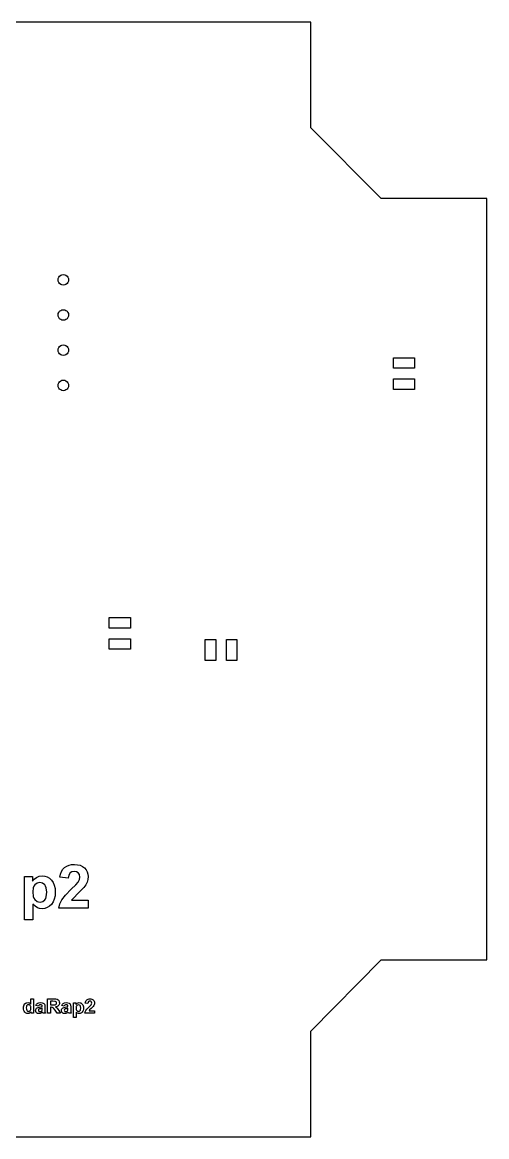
# Model space of a CAD drawing. Header units: metres. Extents: x 2067 to 2383, y -286 to 31.
# Drawn here: x 2251.3 to 2383.2, y -285.6 to 30.9 of the extents above; entities that cross this region are included whole.
import ezdxf

# ---------------------------------------------------------------- set-up
doc = ezdxf.new("R2010")
doc.units = ezdxf.units.M

msp = doc.modelspace()

# ---------------------------------------------------------------- linework, layer by layer
at = {"layer": 'COMPONENT0'}
for p, q in [((2253.75, -247.89, 0), (2253.75, -246.41, 0)), ((2253.75, -246.41, 0), (2254.54, -246.41, 0)), ((2254.54, -246.41, 0), (2254.54, -250.52, 0)), ((2258.51, -250.52, 0), (2258.51, -246.42, 0)), ((2258.51, -246.42, 0), (2260.26, -246.42, 0)), ((2260.26, -246.42, 0), (2260.83, -246.44, 0)), ((2260.83, -246.44, 0), (2261.22, -246.53, 0)), ((2261.22, -246.53, 0), (2261.49, -246.68, 0)), ((2261.49, -246.68, 0), (2261.7, -246.92, 0)), ((2269.32, -247.06, 0), (2269.45, -246.85, 0)), ((2269.45, -246.85, 0), (2269.61, -246.68, 0)), ((2269.61, -246.68, 0), (2269.81, -246.56, 0)), ((2269.81, -246.56, 0), (2270.03, -246.47, 0)), ((2270.03, -246.47, 0), (2270.27, -246.42, 0)), ((2270.27, -246.42, 0), (2270.54, -246.4, 0)), ((2270.54, -246.4, 0), (2270.83, -246.42, 0)), ((2270.83, -246.42, 0), (2271.08, -246.48, 0)), ((2271.08, -246.48, 0), (2271.3, -246.58, 0)), ((2271.3, -246.58, 0), (2271.49, -246.73, 0)), ((2271.49, -246.73, 0), (2271.65, -246.9, 0)), ((2251.63, -249.02, 0), (2251.65, -248.67, 0)), ((2251.65, -249.37, 0), (2251.63, -249.02, 0)), ((2251.65, -248.67, 0), (2251.72, -248.36, 0)), ((2251.72, -249.68, 0), (2251.65, -249.37, 0)), ((2251.72, -248.36, 0), (2251.83, -248.09, 0)), ((2251.84, -249.95, 0), (2251.72, -249.68, 0)), ((2251.83, -248.09, 0), (2251.99, -247.87, 0)), ((2252, -250.18, 0), (2251.84, -249.95, 0)), ((2251.99, -247.87, 0), (2252.18, -247.7, 0)), ((2252.18, -247.7, 0), (2252.39, -247.58, 0)), ((2252.39, -247.58, 0), (2252.63, -247.5, 0)), ((2252.48, -248.58, 0), (2252.43, -248.97, 0)), ((2252.43, -248.97, 0), (2252.47, -249.38, 0)), ((2252.47, -249.38, 0), (2252.57, -249.66, 0)), ((2252.54, -248.43, 0), (2252.48, -248.58, 0)), ((2252.62, -248.31, 0), (2252.54, -248.43, 0)), ((2252.57, -249.66, 0), (2252.67, -249.8, 0)), ((2252.84, -248.14, 0), (2252.62, -248.31, 0)), ((2252.63, -247.5, 0), (2252.89, -247.48, 0)), ((2252.67, -249.8, 0), (2252.79, -249.89, 0)), ((2252.79, -249.89, 0), (2252.94, -249.95, 0)), ((2253.09, -248.08, 0), (2252.84, -248.14, 0)), ((2252.89, -247.48, 0), (2253.13, -247.51, 0)), ((2252.94, -249.95, 0), (2253.1, -249.97, 0)), ((2253.36, -248.14, 0), (2253.09, -248.08, 0)), ((2253.1, -249.97, 0), (2253.35, -249.91, 0)), ((2253.13, -247.51, 0), (2253.35, -247.58, 0)), ((2253.35, -247.58, 0), (2253.56, -247.71, 0)), ((2253.35, -249.91, 0), (2253.56, -249.74, 0)), ((2253.57, -248.31, 0), (2253.36, -248.14, 0)), ((2253.56, -247.71, 0), (2253.75, -247.89, 0)), ((2253.56, -249.74, 0), (2253.64, -249.61, 0)), ((2253.65, -248.44, 0), (2253.57, -248.31, 0)), ((2253.64, -249.61, 0), (2253.7, -249.45, 0)), ((2253.71, -248.61, 0), (2253.65, -248.44, 0)), ((2253.7, -249.45, 0), (2253.75, -249.05, 0)), ((2253.75, -249.05, 0), (2253.71, -248.61, 0)), ((2255.11, -249.71, 0), (2255.14, -249.47, 0)), ((2255.12, -249.89, 0), (2255.11, -249.71, 0)), ((2255.17, -250.06, 0), (2255.12, -249.89, 0)), ((2255.14, -249.47, 0), (2255.23, -249.26, 0)), ((2255.19, -248.33, 0), (2255.35, -247.95, 0)), ((2255.9, -248.46, 0), (2255.19, -248.33, 0)), ((2255.23, -249.26, 0), (2255.37, -249.09, 0)), ((2255.35, -247.95, 0), (2255.47, -247.81, 0)), ((2255.37, -249.09, 0), (2255.56, -248.96, 0)), ((2255.47, -247.81, 0), (2255.6, -247.69, 0)), ((2255.56, -248.96, 0), (2255.83, -248.86, 0)), ((2255.6, -247.69, 0), (2255.77, -247.6, 0)), ((2255.77, -247.6, 0), (2255.97, -247.53, 0)), ((2255.83, -248.86, 0), (2256.19, -248.77, 0)), ((2255.93, -249.48, 0), (2255.89, -249.63, 0)), ((2255.89, -249.63, 0), (2255.92, -249.78, 0)), ((2255.99, -248.28, 0), (2255.9, -248.46, 0)), ((2255.92, -249.78, 0), (2256.02, -249.92, 0)), ((2256.05, -249.35, 0), (2255.93, -249.48, 0)), ((2255.97, -247.53, 0), (2256.48, -247.48, 0)), ((2256.09, -248.17, 0), (2255.99, -248.28, 0)), ((2256.02, -249.92, 0), (2256.16, -250.01, 0)), ((2256.21, -249.28, 0), (2256.05, -249.35, 0)), ((2256.23, -248.1, 0), (2256.09, -248.17, 0)), ((2256.16, -250.01, 0), (2256.33, -250.04, 0)), ((2256.19, -248.77, 0), (2256.66, -248.67, 0)), ((2256.48, -249.21, 0), (2256.21, -249.28, 0)), ((2256.42, -248.08, 0), (2256.23, -248.1, 0)), ((2256.33, -250.04, 0), (2256.54, -250, 0)), ((2256.68, -248.11, 0), (2256.42, -248.08, 0)), ((2256.48, -247.48, 0), (2256.94, -247.51, 0)), ((2256.96, -249.09, 0), (2256.48, -249.21, 0)), ((2256.54, -250, 0), (2256.74, -249.9, 0)), ((2256.66, -248.67, 0), (2256.96, -248.58, 0)), ((2256.84, -248.18, 0), (2256.68, -248.11, 0)), ((2256.74, -249.9, 0), (2256.86, -249.78, 0)), ((2256.93, -248.31, 0), (2256.84, -248.18, 0)), ((2256.86, -249.78, 0), (2256.92, -249.64, 0)), ((2256.92, -249.64, 0), (2256.96, -249.25, 0)), ((2256.96, -248.5, 0), (2256.93, -248.31, 0)), ((2256.94, -247.51, 0), (2257.26, -247.6, 0)), ((2256.96, -248.58, 0), (2256.96, -248.5, 0)), ((2256.96, -249.25, 0), (2256.96, -249.09, 0)), ((2257.26, -247.6, 0), (2257.48, -247.75, 0)), ((2257.48, -247.75, 0), (2257.62, -247.92, 0)), ((2257.62, -247.92, 0), (2257.7, -248.19, 0)), ((2257.7, -248.19, 0), (2257.73, -248.63, 0)), ((2257.73, -248.63, 0), (2257.72, -249.55, 0)), ((2257.72, -249.55, 0), (2257.76, -250.12, 0)), ((2259.99, -247.11, 0), (2259.34, -247.11, 0)), ((2259.34, -247.11, 0), (2259.34, -248.15, 0)), ((2259.34, -248.15, 0), (2259.96, -248.15, 0)), ((2259.51, -248.81, 0), (2259.34, -248.81, 0)), ((2259.34, -248.81, 0), (2259.34, -250.52, 0)), ((2259.76, -248.82, 0), (2259.51, -248.81, 0)), ((2259.93, -248.86, 0), (2259.76, -248.82, 0)), ((2260.06, -248.92, 0), (2259.93, -248.86, 0)), ((2259.96, -248.15, 0), (2260.44, -248.14, 0)), ((2260.6, -247.12, 0), (2259.99, -247.11, 0)), ((2260.18, -249.03, 0), (2260.06, -248.92, 0)), ((2260.62, -249.63, 0), (2260.18, -249.03, 0)), ((2260.44, -248.14, 0), (2260.7, -248.1, 0)), ((2260.78, -247.18, 0), (2260.6, -247.12, 0)), ((2261.22, -250.52, 0), (2260.62, -249.63, 0)), ((2260.7, -248.1, 0), (2260.84, -248.03, 0)), ((2260.91, -247.29, 0), (2260.78, -247.18, 0)), ((2261.04, -248.66, 0), (2260.79, -248.71, 0)), ((2260.79, -248.71, 0), (2261.04, -248.88, 0)), ((2260.84, -248.03, 0), (2260.94, -247.93, 0)), ((2260.99, -247.43, 0), (2260.91, -247.29, 0)), ((2260.94, -247.93, 0), (2261, -247.79, 0)), ((2261.02, -247.62, 0), (2260.99, -247.43, 0)), ((2261, -247.79, 0), (2261.02, -247.62, 0)), ((2261.26, -248.58, 0), (2261.04, -248.66, 0)), ((2261.04, -248.88, 0), (2261.23, -249.06, 0)), ((2261.23, -249.06, 0), (2261.44, -249.32, 0)), ((2261.45, -248.47, 0), (2261.26, -248.58, 0)), ((2261.44, -249.32, 0), (2261.71, -249.72, 0)), ((2261.6, -248.33, 0), (2261.45, -248.47, 0)), ((2261.72, -248.17, 0), (2261.6, -248.33, 0)), ((2261.7, -246.92, 0), (2261.83, -247.22, 0)), ((2261.71, -249.72, 0), (2262.21, -250.52, 0)), ((2261.81, -247.99, 0), (2261.72, -248.17, 0)), ((2261.86, -247.79, 0), (2261.81, -247.99, 0)), ((2261.83, -247.22, 0), (2261.87, -247.57, 0)), ((2261.87, -247.57, 0), (2261.86, -247.79, 0)), ((2262.44, -249.71, 0), (2262.47, -249.47, 0)), ((2262.46, -249.89, 0), (2262.44, -249.71, 0)), ((2262.51, -250.06, 0), (2262.46, -249.89, 0)), ((2262.47, -249.47, 0), (2262.56, -249.26, 0)), ((2262.53, -248.33, 0), (2262.69, -247.95, 0)), ((2263.24, -248.46, 0), (2262.53, -248.33, 0)), ((2262.56, -249.26, 0), (2262.71, -249.09, 0)), ((2262.69, -247.95, 0), (2262.8, -247.81, 0)), ((2262.71, -249.09, 0), (2262.9, -248.96, 0)), ((2262.8, -247.81, 0), (2262.94, -247.69, 0)), ((2262.9, -248.96, 0), (2263.17, -248.86, 0)), ((2262.94, -247.69, 0), (2263.11, -247.6, 0)), ((2263.11, -247.6, 0), (2263.31, -247.53, 0)), ((2263.17, -248.86, 0), (2263.53, -248.78, 0)), ((2263.27, -249.48, 0), (2263.23, -249.63, 0)), ((2263.23, -249.63, 0), (2263.26, -249.78, 0)), ((2263.32, -248.28, 0), (2263.24, -248.46, 0)), ((2263.26, -249.78, 0), (2263.35, -249.92, 0)), ((2263.39, -249.35, 0), (2263.27, -249.48, 0)), ((2263.31, -247.53, 0), (2263.81, -247.48, 0)), ((2263.43, -248.17, 0), (2263.32, -248.28, 0)), ((2263.35, -249.92, 0), (2263.49, -250.01, 0)), ((2263.54, -249.28, 0), (2263.39, -249.35, 0)), ((2263.57, -248.1, 0), (2263.43, -248.17, 0)), ((2263.49, -250.01, 0), (2263.67, -250.04, 0)), ((2263.53, -248.78, 0), (2264, -248.68, 0)), ((2263.81, -249.22, 0), (2263.54, -249.28, 0)), ((2263.76, -248.08, 0), (2263.57, -248.1, 0)), ((2263.67, -250.04, 0), (2263.88, -250, 0)), ((2264.02, -248.11, 0), (2263.76, -248.08, 0)), ((2263.81, -247.48, 0), (2264.27, -247.51, 0)), ((2264.29, -249.09, 0), (2263.81, -249.22, 0)), ((2263.88, -250, 0), (2264.08, -249.9, 0)), ((2264, -248.68, 0), (2264.29, -248.58, 0)), ((2264.18, -248.18, 0), (2264.02, -248.11, 0)), ((2264.08, -249.9, 0), (2264.19, -249.78, 0)), ((2264.27, -248.31, 0), (2264.18, -248.18, 0)), ((2264.19, -249.78, 0), (2264.26, -249.64, 0)), ((2264.26, -249.64, 0), (2264.29, -249.25, 0)), ((2264.27, -247.51, 0), (2264.6, -247.61, 0)), ((2264.29, -248.5, 0), (2264.27, -248.31, 0)), ((2264.29, -248.58, 0), (2264.29, -248.5, 0)), ((2264.29, -249.25, 0), (2264.29, -249.09, 0)), ((2264.6, -247.61, 0), (2264.82, -247.75, 0)), ((2264.82, -247.75, 0), (2264.96, -247.92, 0)), ((2264.96, -247.92, 0), (2265.04, -248.19, 0)), ((2265.04, -248.19, 0), (2265.07, -248.63, 0)), ((2265.07, -248.63, 0), (2265.06, -249.55, 0)), ((2265.06, -249.55, 0), (2265.1, -250.13, 0)), ((2265.82, -247.55, 0), (2266.56, -247.55, 0)), ((2265.82, -251.66, 0), (2265.82, -247.55, 0)), ((2266.56, -247.55, 0), (2266.56, -247.99, 0)), ((2266.56, -247.99, 0), (2266.72, -247.78, 0)), ((2266.65, -248.6, 0), (2266.6, -248.99, 0)), ((2266.6, -248.99, 0), (2266.65, -249.42, 0)), ((2266.71, -248.45, 0), (2266.65, -248.6, 0)), ((2266.65, -249.42, 0), (2266.71, -249.59, 0)), ((2266.79, -248.33, 0), (2266.71, -248.45, 0)), ((2266.71, -249.59, 0), (2266.8, -249.73, 0)), ((2266.72, -247.78, 0), (2266.94, -247.62, 0)), ((2267.01, -248.16, 0), (2266.79, -248.33, 0)), ((2266.8, -249.73, 0), (2267.02, -249.91, 0)), ((2266.94, -247.62, 0), (2267.2, -247.52, 0)), ((2267.27, -248.1, 0), (2267.01, -248.16, 0)), ((2267.02, -249.91, 0), (2267.15, -249.95, 0)), ((2267.15, -249.95, 0), (2267.28, -249.97, 0)), ((2267.2, -247.52, 0), (2267.48, -247.48, 0)), ((2267.53, -248.16, 0), (2267.27, -248.1, 0)), ((2267.28, -249.97, 0), (2267.54, -249.91, 0)), ((2267.48, -247.48, 0), (2267.73, -247.51, 0)), ((2267.74, -248.33, 0), (2267.53, -248.16, 0)), ((2267.54, -249.91, 0), (2267.74, -249.75, 0)), ((2267.73, -247.51, 0), (2267.96, -247.58, 0)), ((2267.82, -248.46, 0), (2267.74, -248.33, 0)), ((2267.74, -249.75, 0), (2267.82, -249.62, 0)), ((2267.88, -248.62, 0), (2267.82, -248.46, 0)), ((2267.82, -249.62, 0), (2267.88, -249.46, 0)), ((2267.92, -249.03, 0), (2267.88, -248.62, 0)), ((2267.88, -249.46, 0), (2267.92, -249.03, 0)), ((2267.96, -247.58, 0), (2268.17, -247.71, 0)), ((2268.17, -247.71, 0), (2268.36, -247.89, 0)), ((2268.36, -247.89, 0), (2268.52, -248.11, 0)), ((2268.52, -249.95, 0), (2268.36, -250.18, 0)), ((2268.52, -248.11, 0), (2268.63, -248.37, 0)), ((2268.63, -249.68, 0), (2268.52, -249.95, 0)), ((2268.63, -248.37, 0), (2268.7, -248.68, 0)), ((2268.7, -249.37, 0), (2268.63, -249.68, 0)), ((2268.7, -248.68, 0), (2268.73, -249.02, 0)), ((2268.73, -249.02, 0), (2268.7, -249.37, 0)), ((2269.17, -247.62, 0), (2269.23, -247.31, 0)), ((2269.96, -247.69, 0), (2269.17, -247.62, 0)), ((2269.17, -250.12, 0), (2269.35, -249.74, 0)), ((2269.23, -247.31, 0), (2269.32, -247.06, 0)), ((2269.35, -249.74, 0), (2269.68, -249.31, 0)), ((2269.68, -249.31, 0), (2270.24, -248.75, 0)), ((2270.01, -247.4, 0), (2269.96, -247.69, 0)), ((2270.13, -247.2, 0), (2270.01, -247.4, 0)), ((2270.3, -247.09, 0), (2270.13, -247.2, 0)), ((2270.24, -248.75, 0), (2270.67, -248.34, 0)), ((2270.44, -249.57, 0), (2270.28, -249.79, 0)), ((2270.28, -249.79, 0), (2271.84, -249.79, 0)), ((2270.52, -247.05, 0), (2270.3, -247.09, 0)), ((2270.91, -249.12, 0), (2270.44, -249.57, 0)), ((2270.74, -247.09, 0), (2270.52, -247.05, 0)), ((2270.67, -248.34, 0), (2270.89, -248.08, 0)), ((2270.91, -247.19, 0), (2270.74, -247.09, 0)), ((2270.89, -248.08, 0), (2271.01, -247.84, 0)), ((2271.02, -247.37, 0), (2270.91, -247.19, 0)), ((2271.43, -248.6, 0), (2270.91, -249.12, 0)), ((2271.01, -247.84, 0), (2271.05, -247.6, 0)), ((2271.05, -247.6, 0), (2271.02, -247.37, 0)), ((2271.61, -248.33, 0), (2271.43, -248.6, 0)), ((2271.74, -248.07, 0), (2271.61, -248.33, 0)), ((2271.65, -246.9, 0), (2271.76, -247.09, 0)), ((2271.82, -247.81, 0), (2271.74, -248.07, 0)), ((2271.76, -247.09, 0), (2271.82, -247.31, 0)), ((2271.82, -247.31, 0), (2271.84, -247.54, 0)), ((2271.84, -247.54, 0), (2271.82, -247.81, 0)), ((2271.84, -249.79, 0), (2271.84, -250.52, 0)), ((2252.19, -250.36, 0), (2252, -250.18, 0)), ((2252.4, -250.49, 0), (2252.19, -250.36, 0)), ((2252.63, -250.57, 0), (2252.4, -250.49, 0)), ((2252.87, -250.59, 0), (2252.63, -250.57, 0)), ((2253.13, -250.56, 0), (2252.87, -250.59, 0)), ((2253.38, -250.47, 0), (2253.13, -250.56, 0)), ((2253.61, -250.31, 0), (2253.38, -250.47, 0)), ((2253.81, -250.09, 0), (2253.61, -250.31, 0)), ((2253.81, -250.52, 0), (2253.81, -250.09, 0)), ((2254.54, -250.52, 0), (2253.81, -250.52, 0)), ((2255.25, -250.21, 0), (2255.17, -250.06, 0)), ((2255.37, -250.34, 0), (2255.25, -250.21, 0)), ((2255.52, -250.45, 0), (2255.37, -250.34, 0)), ((2255.68, -250.53, 0), (2255.52, -250.45, 0)), ((2255.88, -250.58, 0), (2255.68, -250.53, 0)), ((2256.1, -250.59, 0), (2255.88, -250.58, 0)), ((2256.35, -250.57, 0), (2256.1, -250.59, 0)), ((2256.59, -250.49, 0), (2256.35, -250.57, 0)), ((2256.81, -250.37, 0), (2256.59, -250.49, 0)), ((2257.02, -250.2, 0), (2256.81, -250.37, 0)), ((2257.05, -250.29, 0), (2257.02, -250.2, 0)), ((2257.12, -250.52, 0), (2257.05, -250.29, 0)), ((2257.9, -250.52, 0), (2257.12, -250.52, 0)), ((2257.76, -250.12, 0), (2257.9, -250.52, 0)), ((2259.34, -250.52, 0), (2258.51, -250.52, 0)), ((2262.21, -250.52, 0), (2261.22, -250.52, 0)), ((2262.59, -250.21, 0), (2262.51, -250.06, 0)), ((2262.71, -250.34, 0), (2262.59, -250.21, 0)), ((2262.85, -250.45, 0), (2262.71, -250.34, 0)), ((2263.02, -250.53, 0), (2262.85, -250.45, 0)), ((2263.22, -250.58, 0), (2263.02, -250.53, 0)), ((2263.43, -250.59, 0), (2263.22, -250.58, 0)), ((2263.69, -250.57, 0), (2263.43, -250.59, 0)), ((2263.92, -250.49, 0), (2263.69, -250.57, 0)), ((2264.15, -250.37, 0), (2263.92, -250.49, 0)), ((2264.36, -250.2, 0), (2264.15, -250.37, 0)), ((2264.38, -250.29, 0), (2264.36, -250.2, 0)), ((2264.46, -250.52, 0), (2264.38, -250.29, 0)), ((2265.24, -250.52, 0), (2264.46, -250.52, 0)), ((2265.1, -250.13, 0), (2265.24, -250.52, 0)), ((2266.61, -251.66, 0), (2265.82, -251.66, 0)), ((2266.83, -250.36, 0), (2266.61, -250.16, 0)), ((2266.61, -250.16, 0), (2266.61, -251.66, 0)), ((2267.03, -250.49, 0), (2266.83, -250.36, 0)), ((2267.24, -250.57, 0), (2267.03, -250.49, 0)), ((2267.48, -250.59, 0), (2267.24, -250.57, 0)), ((2267.73, -250.57, 0), (2267.48, -250.59, 0)), ((2267.96, -250.49, 0), (2267.73, -250.57, 0)), ((2268.17, -250.36, 0), (2267.96, -250.49, 0)), ((2268.36, -250.18, 0), (2268.17, -250.36, 0)), ((2269.08, -250.52, 0), (2269.17, -250.12, 0)), ((2271.84, -250.52, 0), (2269.08, -250.52, 0))]:
    msp.add_line(p, q, dxfattribs=at)
at = {"layer": 'COMPONENT1'}
for p, q in [((2263.34, -209.09, 0), (2263.93, -208.72, 0)), ((2263.93, -208.72, 0), (2264.59, -208.45, 0)), ((2264.59, -208.45, 0), (2265.32, -208.29, 0)), ((2265.32, -208.29, 0), (2266.11, -208.24, 0)), ((2266.11, -208.24, 0), (2266.98, -208.3, 0)), ((2266.98, -208.3, 0), (2267.74, -208.48, 0)), ((2267.74, -208.48, 0), (2268.41, -208.79, 0)), ((2268.41, -208.79, 0), (2268.98, -209.22, 0)), ((2251.96, -211.69, 0), (2254.17, -211.69, 0)), ((2251.96, -224.01, 0), (2251.96, -211.69, 0)), ((2254.17, -211.69, 0), (2254.17, -213, 0)), ((2254.67, -212.39, 0), (2255.33, -211.9, 0)), ((2255.33, -211.9, 0), (2256.1, -211.59, 0)), ((2256.1, -211.59, 0), (2256.95, -211.48, 0)), ((2256.95, -211.48, 0), (2257.7, -211.56, 0)), ((2257.7, -211.56, 0), (2258.39, -211.79, 0)), ((2258.39, -211.79, 0), (2259.02, -212.17, 0)), ((2262.02, -211.89, 0), (2262.18, -210.98, 0)), ((2264.37, -212.12, 0), (2262.02, -211.89, 0)), ((2262.18, -210.98, 0), (2262.45, -210.21, 0)), ((2262.45, -210.21, 0), (2262.84, -209.58, 0)), ((2262.84, -209.58, 0), (2263.34, -209.09, 0)), ((2264.53, -211.24, 0), (2264.37, -212.12, 0)), ((2264.88, -210.64, 0), (2264.53, -211.24, 0)), ((2265.39, -210.31, 0), (2264.88, -210.64, 0)), ((2266.06, -210.2, 0), (2265.39, -210.31, 0)), ((2266.72, -210.3, 0), (2266.06, -210.2, 0)), ((2267.23, -210.62, 0), (2266.72, -210.3, 0)), ((2267.55, -211.14, 0), (2267.23, -210.62, 0)), ((2267.53, -212.56, 0), (2267.65, -211.84, 0)), ((2267.65, -211.84, 0), (2267.55, -211.14, 0)), ((2268.98, -209.22, 0), (2269.44, -209.74, 0)), ((2269.44, -209.74, 0), (2269.76, -210.33, 0)), ((2269.76, -210.33, 0), (2269.96, -210.97, 0)), ((2270.02, -211.67, 0), (2269.95, -212.48, 0)), ((2269.96, -210.97, 0), (2270.02, -211.67, 0)), ((2254.17, -213, 0), (2254.67, -212.39, 0)), ((2254.44, -214.85, 0), (2254.3, -216, 0)), ((2254.62, -214.39, 0), (2254.44, -214.85, 0)), ((2254.87, -214.02, 0), (2254.62, -214.39, 0)), ((2255.52, -213.52, 0), (2254.87, -214.02, 0)), ((2256.31, -213.35, 0), (2255.52, -213.52, 0)), ((2257.08, -213.52, 0), (2256.31, -213.35, 0)), ((2257.71, -214.03, 0), (2257.08, -213.52, 0)), ((2257.95, -214.42, 0), (2257.71, -214.03, 0)), ((2258.13, -214.89, 0), (2257.95, -214.42, 0)), ((2258.27, -216.12, 0), (2258.13, -214.89, 0)), ((2259.02, -212.17, 0), (2259.59, -212.7, 0)), ((2259.59, -212.7, 0), (2260.06, -213.37, 0)), ((2260.06, -213.37, 0), (2260.4, -214.16, 0)), ((2260.4, -214.16, 0), (2260.61, -215.07, 0)), ((2260.61, -215.07, 0), (2260.67, -216.1, 0)), ((2265.21, -215.3, 0), (2266.5, -214.05, 0)), ((2266.5, -214.05, 0), (2267.17, -213.28, 0)), ((2267.17, -213.28, 0), (2267.53, -212.56, 0)), ((2268.78, -214.83, 0), (2267.23, -216.4, 0)), ((2269.34, -214.02, 0), (2268.78, -214.83, 0)), ((2269.73, -213.25, 0), (2269.34, -214.02, 0)), ((2269.95, -212.48, 0), (2269.73, -213.25, 0)), ((2254.3, -216, 0), (2254.45, -217.31, 0)), ((2254.45, -217.31, 0), (2254.64, -217.81, 0)), ((2254.64, -217.81, 0), (2254.9, -218.22, 0)), ((2254.9, -218.22, 0), (2255.56, -218.76, 0)), ((2257.11, -218.78, 0), (2257.72, -218.28, 0)), ((2257.72, -218.28, 0), (2257.96, -217.9, 0)), ((2257.96, -217.9, 0), (2258.13, -217.41, 0)), ((2258.13, -217.41, 0), (2258.27, -216.12, 0)), ((2260.4, -218.09, 0), (2260.06, -218.89, 0)), ((2260.61, -217.16, 0), (2260.4, -218.09, 0)), ((2260.67, -216.1, 0), (2260.61, -217.16, 0)), ((2262.01, -219.4, 0), (2262.55, -218.26, 0)), ((2262.55, -218.26, 0), (2263.55, -216.96, 0)), ((2263.55, -216.96, 0), (2265.21, -215.3, 0)), ((2265.82, -217.77, 0), (2265.33, -218.42, 0)), ((2267.23, -216.4, 0), (2265.82, -217.77, 0)), ((2254.97, -220.12, 0), (2254.33, -219.51, 0)), ((2254.33, -219.51, 0), (2254.33, -224.01, 0)), ((2255.59, -220.52, 0), (2254.97, -220.12, 0)), ((2255.56, -218.76, 0), (2255.94, -218.9, 0)), ((2256.23, -220.74, 0), (2255.59, -220.52, 0)), ((2255.94, -218.9, 0), (2256.35, -218.94, 0)), ((2256.93, -220.82, 0), (2256.23, -220.74, 0)), ((2256.35, -218.94, 0), (2257.11, -218.78, 0)), ((2257.68, -220.74, 0), (2256.93, -220.82, 0)), ((2258.37, -220.51, 0), (2257.68, -220.74, 0)), ((2259.01, -220.12, 0), (2258.37, -220.51, 0)), ((2259.58, -219.58, 0), (2259.01, -220.12, 0)), ((2260.06, -218.89, 0), (2259.58, -219.58, 0)), ((2261.74, -220.62, 0), (2262.01, -219.4, 0)), ((2270.02, -220.62, 0), (2261.74, -220.62, 0)), ((2265.33, -218.42, 0), (2270.02, -218.42, 0)), ((2270.02, -218.42, 0), (2270.02, -220.62, 0)), ((2254.33, -224.01, 0), (2251.96, -224.01, 0))]:
    msp.add_line(p, q, dxfattribs=at)
at = {"layer": 'Layer0'}
for points in [[(2333.23, 30.94, 0), (2116.98, 30.94, 0), (2116.98, 0.94, 0), (2096.73, -19.06, 0), (2066.73, -19.06, 0), (2066.73, -235.31, 0), (2096.73, -235.31, 0), (2116.98, -255.56, 0), (2116.98, -285.56, 0), (2333.23, -285.56, 0), (2333.23, -255.56, 0), (2353.23, -235.31, 0), (2383.23, -235.31, 0), (2383.23, -19.06, 0), (2353.23, -19.06, 0), (2333.23, 0.94, 0), (2333.23, 30.94, 0)], [(2264.04, -43.25, 0), (2263.73, -43.49, 0), (2263.37, -43.64, 0), (2262.98, -43.69, 0), (2262.59, -43.64, 0), (2262.23, -43.49, 0), (2261.92, -43.25, 0), (2261.68, -42.94, 0), (2261.53, -42.57, 0), (2261.48, -42.19, 0), (2261.53, -41.8, 0), (2261.68, -41.44, 0), (2261.92, -41.13, 0), (2262.23, -40.89, 0), (2262.59, -40.74, 0), (2262.98, -40.69, 0), (2263.37, -40.74, 0), (2263.73, -40.89, 0), (2264.04, -41.13, 0), (2264.28, -41.44, 0), (2264.43, -41.8, 0), (2264.48, -42.19, 0), (2264.43, -42.57, 0), (2264.28, -42.94, 0), (2264.04, -43.25, 0)], [(2262.23, -53.49, 0), (2261.92, -53.25, 0), (2261.68, -52.94, 0), (2261.53, -52.57, 0), (2261.48, -52.19, 0), (2261.53, -51.8, 0), (2261.68, -51.44, 0), (2261.92, -51.13, 0), (2262.23, -50.89, 0), (2262.59, -50.74, 0), (2262.98, -50.69, 0), (2263.37, -50.74, 0), (2263.73, -50.89, 0), (2264.04, -51.13, 0), (2264.28, -51.44, 0), (2264.43, -51.8, 0), (2264.48, -52.19, 0), (2264.43, -52.57, 0), (2264.28, -52.94, 0), (2264.04, -53.25, 0), (2263.73, -53.49, 0), (2263.37, -53.64, 0), (2262.98, -53.69, 0), (2262.59, -53.64, 0), (2262.23, -53.49, 0)], [(2261.92, -63.25, 0), (2261.68, -62.94, 0), (2261.53, -62.57, 0), (2261.48, -62.19, 0), (2261.53, -61.8, 0), (2261.68, -61.44, 0), (2261.92, -61.13, 0), (2262.23, -60.89, 0), (2262.59, -60.74, 0), (2262.98, -60.69, 0), (2263.37, -60.74, 0), (2263.73, -60.89, 0), (2264.04, -61.13, 0), (2264.28, -61.44, 0), (2264.43, -61.8, 0), (2264.48, -62.19, 0), (2264.43, -62.57, 0), (2264.28, -62.94, 0), (2264.04, -63.25, 0), (2263.73, -63.49, 0), (2263.37, -63.64, 0), (2262.98, -63.69, 0), (2262.59, -63.64, 0), (2262.23, -63.49, 0), (2261.92, -63.25, 0)], [(2362.75, -64.33, 0), (2362.75, -67.33, 0), (2356.75, -67.33, 0), (2356.75, -64.33, 0), (2362.75, -64.33, 0)], [(2263.73, -73.49, 0), (2263.37, -73.64, 0), (2262.98, -73.69, 0), (2262.59, -73.64, 0), (2262.23, -73.49, 0), (2261.92, -73.25, 0), (2261.68, -72.94, 0), (2261.53, -72.57, 0), (2261.49, -72.24, 0), (2261.48, -72.19, 0), (2261.53, -71.8, 0), (2261.68, -71.44, 0), (2261.92, -71.13, 0), (2262.23, -70.89, 0), (2262.59, -70.74, 0), (2262.98, -70.69, 0), (2263.37, -70.74, 0), (2263.73, -70.89, 0), (2264.04, -71.13, 0), (2264.28, -71.44, 0), (2264.43, -71.8, 0), (2264.48, -72.19, 0), (2264.47, -72.24, 0), (2264.43, -72.57, 0), (2264.28, -72.94, 0), (2264.04, -73.25, 0), (2263.73, -73.49, 0)], [(2362.75, -70.33, 0), (2362.75, -73.33, 0), (2356.75, -73.33, 0), (2356.75, -70.33, 0), (2362.75, -70.33, 0)], [(2282.03, -141.12, 0), (2276.03, -141.12, 0), (2276.03, -138.12, 0), (2282.03, -138.12, 0), (2282.03, -141.12, 0)], [(2282.03, -147.12, 0), (2276.03, -147.12, 0), (2276.03, -144.12, 0), (2282.03, -144.12, 0), (2282.03, -147.12, 0)], [(2306.28, -150.33, 0), (2303.28, -150.33, 0), (2303.28, -144.33, 0), (2306.28, -144.33, 0), (2306.28, -150.33, 0)], [(2312.28, -150.33, 0), (2309.28, -150.33, 0), (2309.28, -144.33, 0), (2312.28, -144.33, 0), (2312.28, -150.33, 0)]]:
    msp.add_polyline3d(points, dxfattribs=at)

doc.saveas('drawing.dxf')
